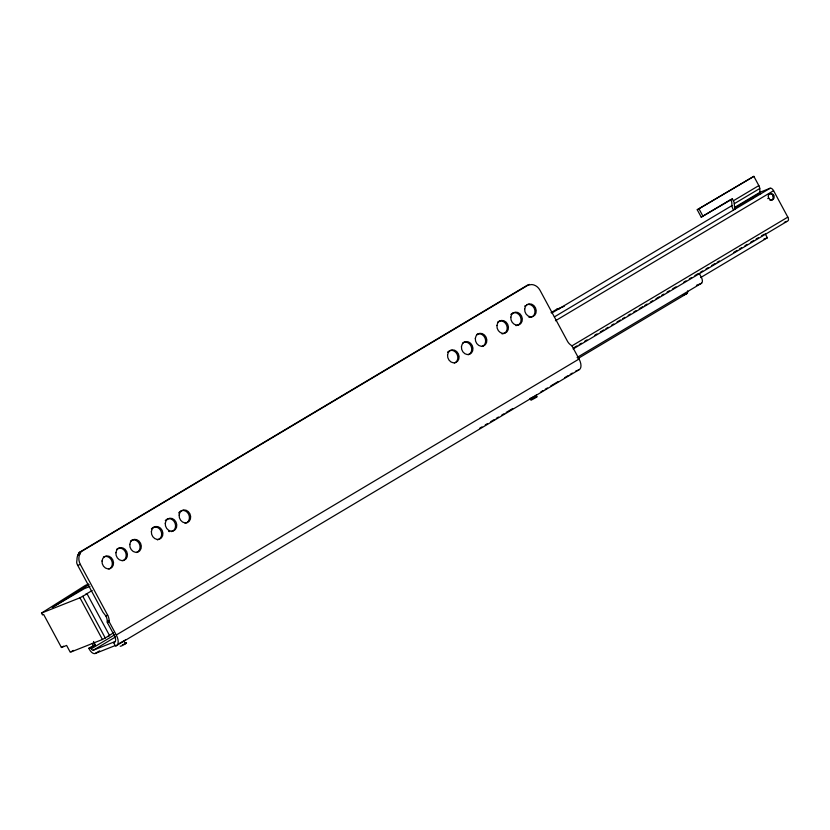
<?xml version="1.0" encoding="UTF-8"?>
<svg xmlns="http://www.w3.org/2000/svg" width="830" height="830" viewBox="0 0 830 830"><rect width="100%" height="100%" fill="white"/><g stroke="black" fill="none" stroke-linecap="round" stroke-linejoin="round"><path stroke-width="1.25" d="M113.7 642.731L114.333 642.482A6.318 3.289 59.2 0 0 114.436 635.718L107.34 622.542L107.278 621.172A10.52 8.954 68.4 0 0 105.825 615.943L102.899 612.146L77.74 565.406A10.52 8.954 68.4 0 1 76.713 562.865A13.031 9.234 -68.6 0 1 76.993 559.762A10.52 8.954 68.4 0 1 78.01 554.814L79.13 552.51L527.527 285.115L531.833 284.555A10.52 8.954 68.4 0 1 539.998 290.261L567.367 341.078A10.52 8.954 68.4 0 0 570.884 345.083L571.963 345.84L579.06 359.017A10.105 5.26 59.2 0 1 578.894 369.848L116.117 645.813L115.484 646.062L113.7 642.731L114.654 641.746L93.334 650.201A2.106 1.1 59.2 0 1 91.31 648.759L90.667 647.556L88.81 648.292L89.464 649.496A5.893 3.071 59.2 0 0 95.128 653.521L115.256 645.543M116.117 645.813A10.105 5.26 59.2 0 0 116.283 634.981L109.187 621.805L109.124 620.446A10.52 8.954 68.4 0 0 107.672 615.206L80.313 564.379A10.52 8.954 68.4 0 1 79.856 554.077L80.977 551.774L529.384 284.389M125.631 639.847L119.209 643.499M92.192 590.504L85.801 594.311L87.067 593.813L109.529 635.521L102.432 639.505L70.28 652.255L66.608 645.439L61.42 647.493L43.637 614.459L42.496 614.916L41.5 613.069L85.438 585.347L88.592 584.05M120.184 646.145C119.437 647.338 127.893 642.804 126.513 642.742M535.941 395.319L536.595 394.665M531.013 399.676C528.7 402.021 542.249 394.043 535.215 397.321M61.42 647.493L63.588 646.165M89.038 584.611L52.259 607.477L84.359 588.646L89.941 586.437M535.547 395.568L535.983 397.508M531.408 399.417L532.372 398.846M701.226 217.138L730.535 199.667L731.531 201.514A1.048 0.55 59.2 0 1 731.728 202.147L731.987 205.913A4.845 2.521 59.2 0 0 732.9 208.818L733.398 209.741L735.255 209.004L734.758 208.081A1.048 0.55 59.2 0 1 734.55 207.448L734.291 203.692A4.845 2.521 59.2 0 0 733.378 200.777L732.382 198.93L701.226 217.138L697.241 209.751L753.858 176.354L758.838 185.598A4.845 2.521 59.2 0 1 759.751 188.514L760.01 192.27A1.048 0.55 59.2 0 0 760.207 192.902L760.705 193.826M697.241 209.751L753.858 176.354M733.378 200.777L758.838 185.598M551.047 312.661L556.608 309.341L564.203 306.322M734.291 203.692L759.751 188.514M551.794 313.045L731.956 205.612M734.55 207.448L760.01 192.27M41.5 613.069L79.971 597.797L87.067 593.813M734.758 208.081L760.207 192.902M751.109 199.179L753.318 197.862M554.388 316.894L770.136 188.234A3.579 1.868 59.2 0 1 773.581 190.682L787.815 217.128A3.579 1.868 59.2 0 1 787.763 220.956L573.125 348.953M555.446 320.764L773.581 190.682M571.901 345.882L787.815 217.128M573.675 347.843L577.016 345.851M579.236 344.523L581.467 343.195M584.797 341.203L587.028 339.885M594.809 335.237L597.029 333.909M600.37 331.917L603.711 329.935M605.931 328.607L608.162 327.279M611.492 325.287L613.723 323.959M617.053 321.967L620.394 319.986M622.614 318.658L624.845 317.33M628.175 315.338L630.406 314.01M633.736 312.018L635.967 310.69M639.297 308.708L642.638 306.716M644.869 305.388L647.089 304.06M650.429 302.068L652.65 300.751M655.99 298.759L659.321 296.767M661.552 295.439L663.772 294.111M667.113 292.119L669.333 290.801M672.674 288.809L676.004 286.817M683.796 282.169L686.016 280.851M689.357 278.859L691.577 277.531M694.918 275.539L698.258 273.547M700.479 272.219L702.699 270.902M706.04 268.91L708.26 267.582M711.601 265.59L714.941 263.598M717.162 262.27L719.392 260.952M733.845 252.32L737.185 250.338M739.405 249.01L741.636 247.682M744.966 245.69L747.197 244.362M750.528 242.37L753.868 240.389M756.089 239.061L758.319 237.733M761.66 235.741L763.88 234.413M71.307 651.643L73.372 650.419M700.624 277.583L767.356 237.795L765.136 233.687M113.586 632.844L108.263 636.019L109.529 635.521M88.81 648.292L95.294 644.796L93.52 641.497M577.089 357.46L701.599 283.217M90.667 647.556L95.294 644.796M91.31 648.759L114.685 634.826M577.815 358.633L686.752 293.664A4.42 2.303 59.2 0 0 687.572 290.915M116.283 634.981L579.06 359.017M93.334 650.201L115.598 636.921M95.128 653.521L99.579 650.865M479.74 428.207L481.94 426.89M485.249 424.919L487.449 423.611M490.758 421.64L494.058 419.669M496.267 418.351L498.467 417.034M501.777 415.062L503.976 413.755M506.176 412.437L512.795 408.495M540.901 391.853L543.069 390.557M545.237 389.26L547.406 387.973M550.663 386.023L558.248 381.499M564.763 377.619L568.011 375.679M570.179 374.382L572.347 373.095M534.582 396.149L531.74 397.674M122.415 644.796L122.985 644.474M533.493 398.224L534.074 397.902M124.147 643.862L126.15 642.897M531.21 397.933L529.945 398.504M730.535 199.667L732.382 198.93M759.554 192.446L770.136 188.234M772.668 195.662L773.695 195.257M767.729 198.609L768.756 198.204M784.288 222.336L786.601 221.423M767.356 237.795L764.575 238.895A3.579 1.868 59.2 0 1 763.953 238.957M696.422 285.344L701.174 283.455A5.893 3.071 59.2 0 0 701.277 277.137L699.192 273.277M682.644 295.304L686.752 293.664M79.13 552.51L80.977 551.774M78.01 554.814L79.856 554.077M77.74 565.406L80.313 564.379M575.605 371.155L578.894 369.848M105.825 615.943L107.672 615.206M107.278 621.172L109.124 620.446M107.34 622.542L109.187 621.805M699.099 209.015L703.072 216.412M123.992 640.999L125.486 643.769M82.824 596.345L105.286 638.042M79.971 597.797L102.432 639.505M92.255 643.333L93.437 645.533M556.608 309.341A3.787 3.227 68.4 0 1 559.088 309.144M497.585 322.113A6.63 5.634 68.4 0 1 506.736 325.453A6.63 5.634 68.4 0 1 502.036 333.909M510.844 314.487A6.63 5.634 68.4 0 1 520.42 316.697A6.63 5.634 68.4 0 1 515.918 325.63M526.874 304.651A6.63 5.634 68.4 0 1 534.904 310.399A6.63 5.634 68.4 0 1 528.897 317.268M524.726 306.208A6.63 5.634 68.4 0 1 525.359 305.554M447.598 352.2A6.63 5.634 68.4 0 1 448.231 351.546M448.947 351.028A6.63 5.634 68.4 0 1 457.174 354.41A6.63 5.634 68.4 0 1 454.415 363.052M462.829 342.749A6.63 5.634 68.4 0 1 471.056 346.131A6.63 5.634 68.4 0 1 468.307 354.773M166.654 519.362A6.63 5.634 68.4 0 1 175.078 523.232A6.63 5.634 68.4 0 1 171.271 531.615M169.465 531.594A6.63 5.634 68.4 0 1 168.573 531.345M165.305 520.545A6.63 5.634 68.4 0 1 165.927 519.891M476.711 334.469A6.63 5.634 68.4 0 1 484.938 337.851A6.63 5.634 68.4 0 1 482.189 346.494M179.82 511.612A6.63 5.634 68.4 0 1 188.763 514.476A6.63 5.634 68.4 0 1 185.152 523.336M178.668 513.033A6.63 5.634 68.4 0 1 179.187 512.266M151.423 528.824A6.63 5.634 68.4 0 1 160.761 530.567A6.63 5.634 68.4 0 1 157.389 539.894M130.455 541.046A6.63 5.634 68.4 0 1 139.17 543.442A6.63 5.634 68.4 0 1 136.649 552.541M103.408 557.075A6.63 5.634 68.4 0 1 111.635 560.468A6.63 5.634 68.4 0 1 108.875 569.1M116.574 549.325A6.63 5.634 68.4 0 1 125.289 551.722A6.63 5.634 68.4 0 1 122.757 560.821M772.886 196.15A3.372 2.864 68.4 0 1 770.043 200.393M768.238 194.448A3.372 2.864 68.4 0 1 771.672 194.479M129.791 544.439A6.63 5.634 68.4 0 0 137.884 552.054A6.63 5.634 68.4 0 0 138.952 541.056A6.63 5.634 68.4 0 0 129.791 544.439M151.392 531.563A6.63 5.634 68.4 0 0 159.474 539.178A6.63 5.634 68.4 0 0 160.553 528.181A6.63 5.634 68.4 0 0 151.392 531.563M496.931 325.505A6.63 5.634 68.4 0 0 505.014 333.12A6.63 5.634 68.4 0 0 506.093 322.123A6.63 5.634 68.4 0 0 496.931 325.505M510.813 317.226A6.63 5.634 68.4 0 0 518.895 324.841A6.63 5.634 68.4 0 0 519.974 313.844A6.63 5.634 68.4 0 0 510.813 317.226M524.695 308.947A6.63 5.634 68.4 0 0 532.787 316.562A6.63 5.634 68.4 0 0 533.856 305.565A6.63 5.634 68.4 0 0 524.695 308.947M447.567 354.939A6.63 5.634 68.4 0 0 455.649 362.554A6.63 5.634 68.4 0 0 456.728 351.567A6.63 5.634 68.4 0 0 447.567 354.939M461.449 346.66A6.63 5.634 68.4 0 0 469.541 354.275A6.63 5.634 68.4 0 0 470.61 343.288A6.63 5.634 68.4 0 0 461.449 346.66M475.331 338.381A6.63 5.634 68.4 0 0 483.423 345.996A6.63 5.634 68.4 0 0 484.492 335.009A6.63 5.634 68.4 0 0 475.331 338.381M179.156 515.005A6.63 5.634 68.4 0 0 187.238 522.62A6.63 5.634 68.4 0 0 188.317 511.622A6.63 5.634 68.4 0 0 179.156 515.005M165.274 523.284A6.63 5.634 68.4 0 0 173.356 530.899A6.63 5.634 68.4 0 0 174.435 519.902A6.63 5.634 68.4 0 0 165.274 523.284M102.028 560.997A6.63 5.634 68.4 0 0 110.11 568.612A6.63 5.634 68.4 0 0 111.189 557.615A6.63 5.634 68.4 0 0 102.028 560.997M115.91 552.718A6.63 5.634 68.4 0 0 123.992 560.333A6.63 5.634 68.4 0 0 125.071 549.336A6.63 5.634 68.4 0 0 115.91 552.718M768.31 196.015A3.372 2.864 68.4 0 0 772.419 199.874A3.372 2.864 68.4 0 0 772.958 194.293A3.372 2.864 68.4 0 0 768.31 196.015"/></g></svg>
